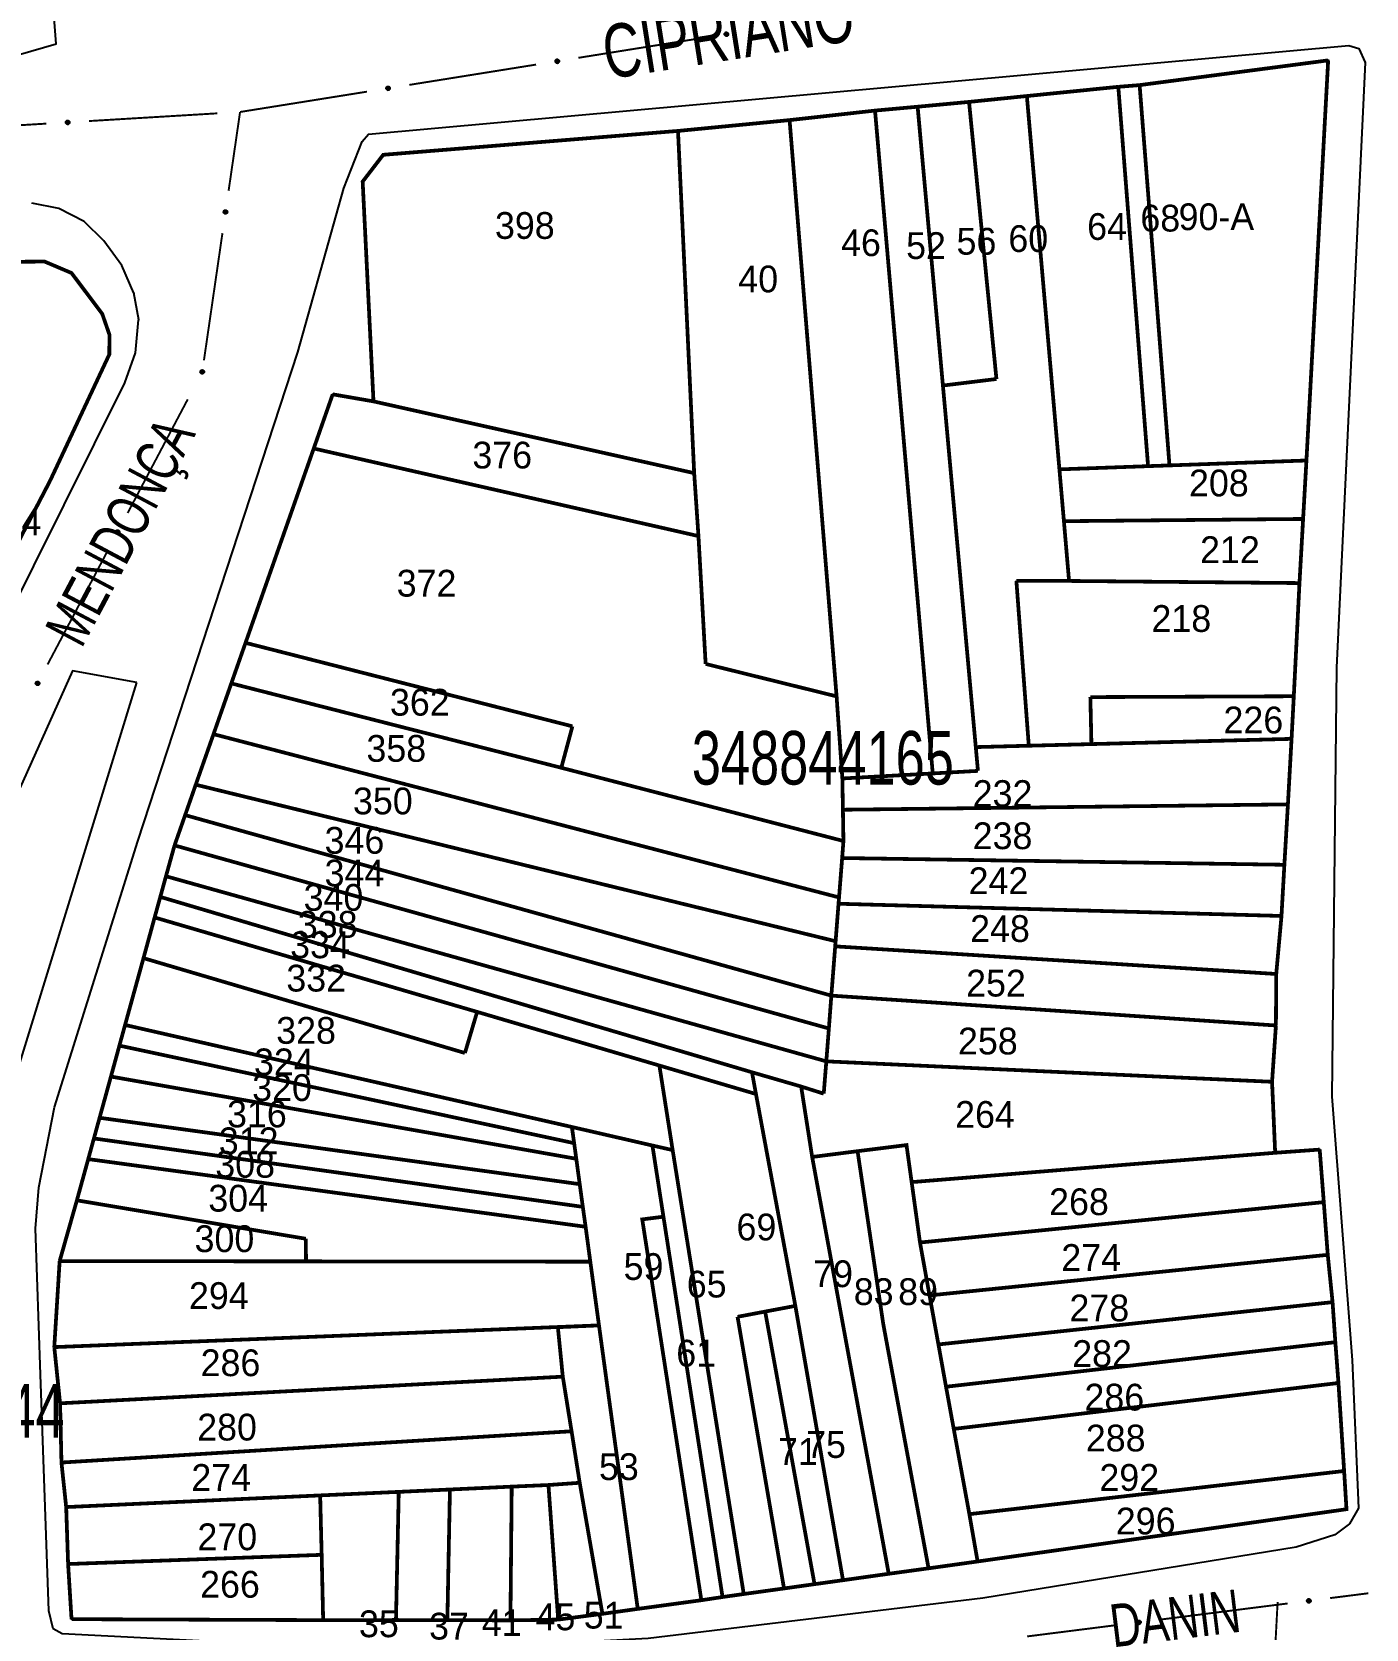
# Model space of a CAD drawing. Extents: x 202481 to 204056, y 4838981 to 4840330.
# Drawn here: x 203778.3 to 203902.9, y 4839586.7 to 4839735.8 of the extents above; entities that cross this region are included whole.
import ezdxf
from ezdxf.enums import TextEntityAlignment as Align

# ---------------------------------------------------------------- set-up
doc = ezdxf.new("R2010")
doc.units = 0
doc.header["$LTSCALE"] = 1.5
doc.header["$MEASUREMENT"] = 0
for name, color, linetype in [('CD_MALHA_LOTES', 7, 'CONTINUOUS'), ('CD_TXT_QUADRA', 7, 'CONTINUOUS'), ('RU-QUADRA', 210, 'CONTINUOUS'), ('SV-EIXO-RUA-N-PAV', 6, 'CONTINUOUS'), ('SV-EIXO-RUA-PAV', 20, 'CONTINUOUS'), ('SV-RUA-PAVIM', 7, 'CONTINUOUS'), ('SV-TXT-RUA-N-PAV', 7, 'CONTINUOUS'), ('SV-TXT-RUA-PAV', 7, 'CONTINUOUS'), ('Th_NmrPort', 1, 'CONTINUOUS')]:
    doc.layers.add(name, color=color, linetype=linetype)
doc.styles.add('ARIAL', font='ARIAL.SHX')

msp = doc.modelspace()

# ---------------------------------------------------------------- linework, layer by layer
at = {"layer": 'CD_MALHA_LOTES', "linetype": 'Continuous', "const_width": 0.35, "flags": 128}
for points in [[(203881.73, 4839730.86), (203899.34, 4839733.17)], [(203899.34, 4839733.17), (203897.31, 4839695.8)], [(203871.2, 4839729.84), (203879.74, 4839730.7)], [(203879.74, 4839730.7), (203881.73, 4839730.86)], [(203882.52, 4839695.27), (203879.74, 4839730.7)], [(203884.52, 4839695.34), (203881.73, 4839730.86)], [(203861, 4839728.84), (203865.8, 4839729.29)], [(203865.8, 4839729.29), (203871.2, 4839729.84)], [(203868.36, 4839703.41), (203865.8, 4839729.29)], [(203874.24, 4839694.97), (203871.2, 4839729.84)], [(203838.62, 4839726.58), (203849.04, 4839727.59)], [(203849.04, 4839727.59), (203857.02, 4839728.48)], [(203853.43, 4839673.77), (203849.04, 4839727.59)], [(203857.02, 4839728.48), (203861, 4839728.84)], [(203862.41, 4839666.57), (203857.02, 4839728.48)], [(203863.36, 4839702.8), (203861, 4839728.84)], [(203810.18, 4839701.32), (203809.32, 4839718.8), (203809.17, 4839721.85), (203811.09, 4839724.35), (203838.62, 4839726.58)], [(203840.13, 4839694.62), (203838.62, 4839726.58)], [(203768.18, 4839714.29), (203779.46, 4839714.38), (203781.98, 4839713.31), (203784.85, 4839709.49), (203785.52, 4839707.55), (203785.51, 4839705.71), (203779.97, 4839693.89)], [(203863.36, 4839702.8), (203868.36, 4839703.41)], [(203866.43, 4839669.03), (203863.36, 4839702.8)], [(203804.6, 4839696.92), (203806.37, 4839701.98)], [(203806.37, 4839701.98), (203810.18, 4839701.32)], [(203840.13, 4839694.62), (203810.18, 4839701.32)], [(203798.23, 4839678.77), (203804.6, 4839696.92)], [(203840.53, 4839688.74), (203804.6, 4839696.92)], [(203840.53, 4839688.74), (203840.13, 4839694.62)], [(203874.24, 4839694.97), (203882.52, 4839695.27)], [(203874.66, 4839690.13), (203874.24, 4839694.97)], [(203884.52, 4839695.34), (203882.52, 4839695.27)], [(203897.31, 4839695.8), (203884.52, 4839695.34)], [(203897.31, 4839695.8), (203897, 4839690.34)], [(203779.97, 4839693.89), (203770.04, 4839674.78)], [(203874.66, 4839690.13), (203897, 4839690.34)], [(203875.14, 4839684.55), (203874.66, 4839690.13)], [(203897, 4839690.34), (203896.66, 4839684.35)], [(203841.2, 4839676.8), (203840.53, 4839688.74)], [(203871.38, 4839669.16), (203870.22, 4839684.57)], [(203870.22, 4839684.57), (203875.14, 4839684.55)], [(203896.66, 4839684.35), (203875.14, 4839684.55)], [(203896.66, 4839684.35), (203896.13, 4839673.78)], [(203796.9, 4839674.98), (203798.23, 4839678.77)], [(203828.76, 4839670.97), (203798.23, 4839678.77)], [(203853.43, 4839673.77), (203841.2, 4839676.8)], [(203795.24, 4839670.24), (203796.9, 4839674.98)], [(203827.72, 4839667.1), (203796.9, 4839674.98)], [(203853.97, 4839666.1), (203853.43, 4839673.77)], [(203877.13, 4839673.7), (203896.13, 4839673.78)], [(203896.13, 4839673.78), (203895.92, 4839669.8)], [(203877.23, 4839669.31), (203877.13, 4839673.7)], [(203827.72, 4839667.1), (203828.76, 4839670.97)], [(203793.58, 4839665.52), (203795.24, 4839670.24)], [(203853.66, 4839654.99), (203795.24, 4839670.24)], [(203877.23, 4839669.31), (203871.38, 4839669.16)], [(203895.92, 4839669.8), (203877.23, 4839669.31)], [(203895.92, 4839669.8), (203895.58, 4839663.68)], [(203871.38, 4839669.16), (203866.43, 4839669.03)], [(203866.43, 4839669.03), (203866.63, 4839666.81)], [(203854.07, 4839660.26), (203827.72, 4839667.1)], [(203853.97, 4839666.1), (203862.41, 4839666.57)], [(203866.63, 4839666.81), (203862.41, 4839666.57)], [(203792.59, 4839662.68), (203793.58, 4839665.52)], [(203853.34, 4839650.9), (203793.58, 4839665.52)], [(203854.02, 4839663.18), (203853.97, 4839666.1)], [(203895.58, 4839663.68), (203854.02, 4839663.18)], [(203895.58, 4839663.68), (203895.25, 4839658.04)], [(203791.6, 4839659.85), (203792.59, 4839662.68)], [(203852.94, 4839645.82), (203792.59, 4839662.68)], [(203854.07, 4839660.26), (203854.02, 4839663.18)], [(203790.8, 4839656.97), (203791.6, 4839659.85)], [(203852.71, 4839642.75), (203791.6, 4839659.85)], [(203853.95, 4839658.67), (203854.07, 4839660.26)], [(203853.66, 4839654.99), (203853.95, 4839658.67)], [(203895.25, 4839658.04), (203853.95, 4839658.67)], [(203895.25, 4839658.04), (203894.98, 4839653.26)], [(203790.27, 4839655.04), (203790.8, 4839656.97)], [(203852.47, 4839639.68), (203790.8, 4839656.97)], [(203789.74, 4839653.12), (203790.27, 4839655.04)], [(203845.53, 4839638.66), (203790.27, 4839655.04)], [(203853.34, 4839650.9), (203853.61, 4839654.4)], [(203853.61, 4839654.4), (203853.66, 4839654.99)], [(203894.98, 4839653.26), (203853.61, 4839654.4)], [(203788.7, 4839649.32), (203789.74, 4839653.12)], [(203819.86, 4839644.3), (203789.74, 4839653.12)], [(203894.98, 4839653.26), (203894.49, 4839647.84)], [(203852.94, 4839645.82), (203853.3, 4839650.42)], [(203853.3, 4839650.42), (203853.34, 4839650.9)], [(203894.49, 4839647.84), (203853.3, 4839650.42)], [(203786.98, 4839643.08), (203788.7, 4839649.32)], [(203818.72, 4839640.46), (203788.7, 4839649.32)], [(203894.49, 4839647.84), (203894.46, 4839643.03)], [(203852.71, 4839642.75), (203852.94, 4839645.82)], [(203894.46, 4839643.03), (203852.94, 4839645.82)], [(203819.86, 4839644.3), (203818.72, 4839640.46)], [(203836.88, 4839639.29), (203819.86, 4839644.3)], [(203786.45, 4839641.15), (203786.98, 4839643.08)], [(203828.71, 4839633.55), (203786.98, 4839643.08)], [(203852.47, 4839639.68), (203852.71, 4839642.75)], [(203894.46, 4839643.03), (203894.1, 4839637.77)], [(203785.66, 4839638.26), (203786.45, 4839641.15)], [(203828.92, 4839632.04), (203786.45, 4839641.15)], [(203852.23, 4839636.66), (203852.47, 4839639.68)], [(203894.1, 4839637.77), (203852.47, 4839639.68)], [(203784.6, 4839634.41), (203785.66, 4839638.26)], [(203829.12, 4839630.58), (203785.66, 4839638.26)], [(203836.88, 4839639.29), (203845.9, 4839636.63)], [(203838.12, 4839631.39), (203836.88, 4839639.29)], [(203845.9, 4839636.63), (203845.53, 4839638.66)], [(203845.53, 4839638.66), (203850.12, 4839637.33)], [(203849.58, 4839616.84), (203845.9, 4839636.63)], [(203850.12, 4839637.33), (203852.23, 4839636.66)], [(203851.15, 4839630.75), (203850.12, 4839637.33)], [(203894.1, 4839637.77), (203894.39, 4839631.14)], [(203784.07, 4839632.48), (203784.6, 4839634.41)], [(203829.44, 4839628.21), (203784.6, 4839634.41)], [(203828.71, 4839633.55), (203836.23, 4839631.82)], [(203828.92, 4839632.04), (203828.71, 4839633.55)], [(203783.54, 4839630.55), (203784.07, 4839632.48)], [(203829.73, 4839626.09), (203784.07, 4839632.48)], [(203829.12, 4839630.58), (203828.92, 4839632.04)], [(203782.48, 4839626.7), (203783.54, 4839630.55)], [(203829.99, 4839624.23), (203783.54, 4839630.55)], [(203829.44, 4839628.21), (203829.12, 4839630.58)], [(203836.23, 4839631.82), (203838.12, 4839631.39)], [(203837.26, 4839625.17), (203836.23, 4839631.82)], [(203844.76, 4839589.93), (203838.12, 4839631.39)], [(203851.15, 4839630.75), (203855.39, 4839631.29)], [(203858.3, 4839591.82), (203851.15, 4839630.75)], [(203855.39, 4839631.29), (203859.96, 4839631.86), (203860.44, 4839628.4)], [(203862.02, 4839592.33), (203857.79, 4839615.14), (203855.39, 4839631.29)], [(203880.2, 4839630.01), (203894.39, 4839631.14)], [(203894.39, 4839631.14), (203898.55, 4839631.44)], [(203898.55, 4839631.44), (203898.93, 4839626.53)], [(203860.44, 4839628.4), (203880.2, 4839630.01)], [(203829.73, 4839626.09), (203829.44, 4839628.21)], [(203861.22, 4839622.76), (203860.44, 4839628.4)], [(203780.87, 4839621.02), (203782.48, 4839626.7)], [(203803.86, 4839623.11), (203782.48, 4839626.7)], [(203829.99, 4839624.23), (203829.73, 4839626.09)], [(203861.22, 4839622.76), (203898.93, 4839626.53)], [(203898.93, 4839626.53), (203899.3, 4839621.61)], [(203840.8, 4839589.35), (203835.28, 4839624.92), (203837.26, 4839625.17)], [(203837.26, 4839625.17), (203842.78, 4839589.65)], [(203803.88, 4839621), (203803.86, 4839623.11)], [(203830.43, 4839620.97), (203829.99, 4839624.23)], [(203862.11, 4839617.82), (203861.22, 4839622.76)], [(203862.11, 4839617.82), (203899.3, 4839621.61)], [(203899.3, 4839621.61), (203899.75, 4839617.19)], [(203780.37, 4839612.99), (203780.87, 4839621.02)], [(203803.88, 4839621), (203780.87, 4839621.02)], [(203830.43, 4839620.97), (203803.88, 4839621)], [(203831.24, 4839615.02), (203830.43, 4839620.97)], [(203862.94, 4839613.24), (203862.11, 4839617.82)], [(203862.94, 4839613.24), (203899.75, 4839617.19)], [(203899.75, 4839617.19), (203900.01, 4839613.45)], [(203844.18, 4839615.82), (203846.76, 4839616.31)], [(203848.52, 4839590.45), (203844.18, 4839615.82)], [(203846.76, 4839616.31), (203849.58, 4839616.84)], [(203851.37, 4839590.85), (203846.76, 4839616.31)], [(203849.58, 4839616.84), (203854.03, 4839591.22)], [(203780.37, 4839612.99), (203831.24, 4839615.02)], [(203827.4, 4839614.85), (203831.24, 4839615.02)], [(203827.86, 4839610.23), (203827.4, 4839614.85)], [(203834.86, 4839588.54), (203831.24, 4839615.02)], [(203780.91, 4839607.74), (203780.37, 4839612.99)], [(203863.65, 4839609.29), (203862.94, 4839613.24)], [(203863.65, 4839609.29), (203900.01, 4839613.45)], [(203900.01, 4839613.45), (203900.3, 4839609.64)], [(203780.91, 4839607.74), (203827.86, 4839610.23)], [(203828.68, 4839605.13), (203827.86, 4839610.23)], [(203864.37, 4839605.35), (203900.3, 4839609.64)], [(203900.3, 4839609.64), (203900.83, 4839601.42)], [(203864.37, 4839605.35), (203863.65, 4839609.29)], [(203781.04, 4839602.21), (203780.91, 4839607.74)], [(203781.04, 4839602.21), (203828.68, 4839605.13)], [(203829.44, 4839600.32), (203828.68, 4839605.13)], [(203865.83, 4839597.39), (203864.37, 4839605.35)], [(203781.48, 4839598.05), (203781.04, 4839602.21)], [(203865.83, 4839597.39), (203900.83, 4839601.42)], [(203900.83, 4839601.42), (203901.05, 4839597.85), (203866.6, 4839592.97)], [(203781.48, 4839598.05), (203805.2, 4839599.14)], [(203805.2, 4839599.14), (203812.54, 4839599.47)], [(203805.34, 4839593.59), (203805.2, 4839599.14)], [(203812.28, 4839587.5), (203812.54, 4839599.47)], [(203812.54, 4839599.47), (203817.32, 4839599.69)], [(203817.08, 4839587.49), (203817.32, 4839599.69)], [(203817.32, 4839599.69), (203823.09, 4839599.96)], [(203822.97, 4839587.47), (203823.09, 4839599.96)], [(203823.09, 4839599.96), (203826.52, 4839600.11)], [(203826.52, 4839600.11), (203829.44, 4839600.32)], [(203827.43, 4839587.54), (203826.52, 4839600.11)], [(203831.56, 4839588.08), (203829.44, 4839600.32)], [(203781.66, 4839592.73), (203781.48, 4839598.05)], [(203866.6, 4839592.97), (203865.83, 4839597.39)], [(203781.66, 4839592.73), (203805.34, 4839593.59)], [(203805.48, 4839587.49), (203805.34, 4839593.59)], [(203781.98, 4839587.58), (203781.66, 4839592.73)], [(203858.3, 4839591.82), (203854.03, 4839591.22)], [(203862.02, 4839592.33), (203858.3, 4839591.82)], [(203866.6, 4839592.97), (203862.02, 4839592.33)], [(203848.52, 4839590.45), (203844.76, 4839589.93)], [(203851.37, 4839590.85), (203848.52, 4839590.45)], [(203854.03, 4839591.22), (203851.37, 4839590.85)], [(203840.8, 4839589.35), (203834.86, 4839588.54)], [(203842.78, 4839589.65), (203840.8, 4839589.35)], [(203844.76, 4839589.93), (203842.78, 4839589.65)], [(203805.48, 4839587.49), (203781.98, 4839587.58)], [(203812.28, 4839587.5), (203805.48, 4839587.49)], [(203817.08, 4839587.49), (203812.28, 4839587.5)], [(203822.97, 4839587.47), (203817.08, 4839587.49)], [(203827.43, 4839587.54), (203822.97, 4839587.47)], [(203831.56, 4839588.08), (203827.43, 4839587.54)], [(203834.86, 4839588.54), (203831.56, 4839588.08)]]:
    msp.add_lwpolyline(points, dxfattribs=at)
at = {"layer": 'RU-QUADRA', "linetype": 'Continuous', "const_width": 0.18, "flags": 128}
msp.add_lwpolyline([(203901.05, 4839597.85), (203866.6, 4839592.97), (203862.02, 4839592.33), (203858.3, 4839591.82), (203854.03, 4839591.22), (203851.37, 4839590.85), (203848.52, 4839590.45), (203844.76, 4839589.93), (203842.78, 4839589.65), (203840.8, 4839589.35), (203834.86, 4839588.54), (203831.56, 4839588.08), (203827.43, 4839587.54), (203822.97, 4839587.47), (203817.08, 4839587.49), (203812.28, 4839587.5), (203805.48, 4839587.49), (203781.98, 4839587.58), (203781.66, 4839592.73), (203781.48, 4839598.05), (203781.04, 4839602.21), (203780.91, 4839607.74), (203780.37, 4839612.99), (203780.87, 4839621.02), (203782.48, 4839626.7), (203783.54, 4839630.55), (203784.6, 4839634.41), (203785.66, 4839638.26), (203786.45, 4839641.15), (203786.98, 4839643.08), (203788.7, 4839649.32), (203789.74, 4839653.12), (203790.8, 4839656.97), (203791.6, 4839659.85), (203792.59, 4839662.68), (203793.58, 4839665.52), (203795.24, 4839670.24), (203796.9, 4839674.98), (203798.23, 4839678.77), (203804.6, 4839696.92), (203806.37, 4839701.98), (203810.18, 4839701.32), (203809.32, 4839718.8), (203809.17, 4839721.85), (203811.09, 4839724.35), (203838.62, 4839726.58), (203849.04, 4839727.59), (203857.02, 4839728.48), (203861, 4839728.84), (203865.8, 4839729.29), (203871.2, 4839729.84), (203879.74, 4839730.7), (203881.73, 4839730.86), (203899.34, 4839733.17), (203897.31, 4839695.8), (203897, 4839690.34), (203896.66, 4839684.35), (203896.13, 4839673.78), (203895.92, 4839669.8), (203895.58, 4839663.68), (203895.25, 4839658.04), (203894.98, 4839653.26), (203894.49, 4839647.84), (203894.46, 4839643.03), (203894.1, 4839637.77), (203894.39, 4839631.14), (203898.55, 4839631.44), (203898.93, 4839626.53), (203899.3, 4839621.61), (203899.75, 4839617.19), (203900.01, 4839613.45), (203900.3, 4839609.64), (203900.83, 4839601.42)], close=True, dxfattribs=at)
msp.add_lwpolyline([(203610.12, 4839585.96), (203610.58, 4839609.24), (203612.27, 4839618.77), (203615.46, 4839617.71), (203623.06, 4839629.02), (203679.03, 4839712.6), (203768.18, 4839714.29), (203779.46, 4839714.38), (203781.98, 4839713.31), (203784.85, 4839709.49), (203785.52, 4839707.55), (203785.51, 4839705.71), (203779.97, 4839693.89), (203770.04, 4839674.78), (203758.58, 4839652.65), (203751.71, 4839639.37), (203748.93, 4839634.01), (203742.54, 4839622.33), (203737.15, 4839612.47), (203731.71, 4839602.51), (203718.04, 4839577.52)], dxfattribs=at)
at = {"layer": 'SV-EIXO-RUA-N-PAV', "const_width": 0.18}
msp.add_lwpolyline([(203894.62, 4839589.19), (203893.98642, 4839577.206738)], dxfattribs=at)
at = {"layer": 'SV-EIXO-RUA-PAV', "const_width": 0.18}
for points in [[(203829.317598, 4839733.408832), (203841.166698, 4839735.305894)], [(203813.518799, 4839730.879416), (203825.367899, 4839732.776478)], [(203797.72, 4839728.35), (203809.569099, 4839730.247062)], [(203796.649541, 4839720.990218), (203797.65707, 4839727.917331)], [(203797.65707, 4839727.917331), (203797.72, 4839728.35)], [(203794.34662, 4839705.156819), (203796.073811, 4839717.031868)], [(203787.221759, 4839690.896415), (203792.829305, 4839701.505629)], [(203779.745031, 4839676.750796), (203785.352577, 4839687.36001)], [(203883.649126, 4839587.540907), (203895.554263, 4839589.046798)], [(203899.522642, 4839589.548762), (203902.498926, 4839589.925235)], [(203902.498926, 4839589.925235), (203903.09, 4839590)], [(203871.23, 4839585.97), (203879.680747, 4839587.038943)]]:
    msp.add_lwpolyline(points, dxfattribs=at)
at = {"layer": 'SV-EIXO-RUA-PAV'}
for points in [[(203842.982271, 4839735.708053), (203843.010389, 4839735.748071), (203843.042737, 4839735.776715), (203843.076594, 4839735.79284), (203843.110227, 4839735.799288), (203843.145379, 4839735.802009), (203843.181425, 4839735.796934), (203843.220184, 4839735.782439), (203843.260525, 4839735.754516), (203843.28769, 4839735.719449), (203843.305275, 4839735.687102), (203843.314018, 4839735.652418), (203843.31609, 4839735.618226), (203843.30958, 4839735.580958), (203843.294507, 4839735.541823), (203843.265447, 4839735.501937), (203843.233541, 4839735.474073), (203843.200383, 4839735.459336), (203843.165459, 4839735.450767), (203843.129538, 4839735.448419), (203843.094184, 4839735.453605), (203843.054808, 4839735.468852), (203843.015821, 4839735.498056), (203842.987667, 4839735.529561), (203842.972468, 4839735.562502), (203842.964806, 4839735.597076), (203842.961648, 4839735.6323), (203842.965241, 4839735.668746), (203842.982271, 4839735.708053)], [(203827.183472, 4839733.178637), (203827.211589, 4839733.218655), (203827.243938, 4839733.247299), (203827.277794, 4839733.263424), (203827.311428, 4839733.269872), (203827.34658, 4839733.272594), (203827.382625, 4839733.267518), (203827.421384, 4839733.253023), (203827.461726, 4839733.2251), (203827.488891, 4839733.190033), (203827.506476, 4839733.157686), (203827.515219, 4839733.123002), (203827.517291, 4839733.08881), (203827.51078, 4839733.051542), (203827.495708, 4839733.012407), (203827.466648, 4839732.972522), (203827.434741, 4839732.944657), (203827.401584, 4839732.92992), (203827.36666, 4839732.921351), (203827.330739, 4839732.919003), (203827.295385, 4839732.924189), (203827.256009, 4839732.939436), (203827.217022, 4839732.96864), (203827.188868, 4839733.000145), (203827.173669, 4839733.033087), (203827.166007, 4839733.06766), (203827.162849, 4839733.102884), (203827.166442, 4839733.13933), (203827.183472, 4839733.178637)], [(203811.384673, 4839730.649221), (203811.41279, 4839730.689239), (203811.445139, 4839730.717883), (203811.478995, 4839730.734008), (203811.512629, 4839730.740456), (203811.547781, 4839730.743178), (203811.583826, 4839730.738102), (203811.622585, 4839730.723607), (203811.662927, 4839730.695684), (203811.690092, 4839730.660617), (203811.707677, 4839730.628271), (203811.71642, 4839730.593587), (203811.718491, 4839730.559394), (203811.711981, 4839730.522126), (203811.696908, 4839730.482991), (203811.667848, 4839730.443106), (203811.635942, 4839730.415241), (203811.602785, 4839730.400504), (203811.567861, 4839730.391935), (203811.53194, 4839730.389587), (203811.496586, 4839730.394773), (203811.45721, 4839730.41002), (203811.418223, 4839730.439224), (203811.390068, 4839730.470729), (203811.37487, 4839730.503671), (203811.367208, 4839730.538244), (203811.364049, 4839730.573468), (203811.367643, 4839730.609914), (203811.384673, 4839730.649221)], [(203796.232062, 4839718.884703), (203796.202263, 4839718.923486), (203796.184584, 4839718.962911), (203796.179303, 4839719.000038), (203796.18319, 4839719.034063), (203796.191088, 4839719.068424), (203796.206694, 4839719.10131), (203796.2321, 4839719.133973), (203796.270795, 4839719.164138), (203796.312372, 4839719.179594), (203796.348494, 4839719.186719), (203796.384206, 4839719.184708), (203796.417458, 4839719.176477), (203796.451082, 4839719.159137), (203796.483932, 4839719.133067), (203796.513322, 4839719.093424), (203796.530389, 4839719.054654), (203796.534555, 4839719.018609), (203796.532306, 4839718.982719), (203796.523822, 4839718.947736), (203796.508317, 4839718.915542), (203796.482009, 4839718.882515), (203796.442497, 4839718.854025), (203796.404023, 4839718.836561), (203796.368046, 4839718.831891), (203796.332762, 4839718.834901), (203796.298202, 4839718.842403), (203796.264491, 4839718.856714), (203796.232062, 4839718.884703)], [(203794.060385, 4839703.95366), (203794.030587, 4839703.992442), (203794.012908, 4839704.031868), (203794.007626, 4839704.068994), (203794.011514, 4839704.103019), (203794.019412, 4839704.13738), (203794.035018, 4839704.170266), (203794.060424, 4839704.20293), (203794.099118, 4839704.233094), (203794.140696, 4839704.248551), (203794.176818, 4839704.255676), (203794.21253, 4839704.253665), (203794.245782, 4839704.245433), (203794.279406, 4839704.228093), (203794.312256, 4839704.202023), (203794.341646, 4839704.16238), (203794.358713, 4839704.12361), (203794.362878, 4839704.087565), (203794.360629, 4839704.051675), (203794.352146, 4839704.016692), (203794.336641, 4839703.984499), (203794.310333, 4839703.951471), (203794.270821, 4839703.922982), (203794.232347, 4839703.905518), (203794.19637, 4839703.900847), (203794.161086, 4839703.903857), (203794.126526, 4839703.91136), (203794.092815, 4839703.925671), (203794.060385, 4839703.95366)], [(203786.122704, 4839689.052624), (203786.107629, 4839689.099151), (203786.104187, 4839689.142222), (203786.111655, 4839689.178971), (203786.126722, 4839689.209724), (203786.14568, 4839689.239451), (203786.171406, 4839689.265204), (203786.206291, 4839689.287462), (203786.252858, 4839689.302912), (203786.297211, 4839689.303539), (203786.333631, 4839689.298145), (203786.366604, 4839689.28428), (203786.395173, 4839689.265379), (203786.42104, 4839689.237772), (203786.443251, 4839689.2022), (203786.457654, 4839689.154999), (203786.460739, 4839689.112751), (203786.452582, 4839689.077395), (203786.438433, 4839689.044335), (203786.418715, 4839689.014219), (203786.393316, 4839688.989084), (203786.35746, 4839688.966785), (203786.310685, 4839688.953187), (203786.268582, 4839688.949629), (203786.233121, 4839688.957288), (203786.200887, 4839688.97195), (203786.170841, 4839688.990602), (203786.143876, 4839689.015385), (203786.122704, 4839689.052624)], [(203778.645977, 4839674.907005), (203778.630901, 4839674.953532), (203778.627459, 4839674.996603), (203778.634927, 4839675.033352), (203778.649994, 4839675.064105), (203778.668953, 4839675.093832), (203778.694678, 4839675.119585), (203778.729563, 4839675.141843), (203778.77613, 4839675.157293), (203778.820483, 4839675.15792), (203778.856903, 4839675.152526), (203778.889876, 4839675.138661), (203778.918445, 4839675.11976), (203778.944312, 4839675.092153), (203778.966523, 4839675.056581), (203778.980926, 4839675.00938), (203778.984011, 4839674.967132), (203778.975854, 4839674.931776), (203778.961705, 4839674.898716), (203778.941987, 4839674.8686), (203778.916588, 4839674.843465), (203778.880732, 4839674.821166), (203778.833957, 4839674.807568), (203778.791854, 4839674.80401), (203778.756393, 4839674.811669), (203778.724159, 4839674.826331), (203778.694113, 4839674.844983), (203778.667148, 4839674.869766), (203778.645977, 4839674.907005)], [(203897.382093, 4839589.38896), (203897.411513, 4839589.428031), (203897.444787, 4839589.455594), (203897.479156, 4839589.470596), (203897.512984, 4839589.475933), (203897.548206, 4839589.477496), (203897.584065, 4839589.471236), (203897.622326, 4839589.455473), (203897.661726, 4839589.426236), (203897.687722, 4839589.390294), (203897.704232, 4839589.357386), (203897.711829, 4839589.322433), (203897.712773, 4839589.288191), (203897.705039, 4839589.251158), (203897.688686, 4839589.21254), (203897.658329, 4839589.173633), (203897.625522, 4839589.146834), (203897.591898, 4839589.133197), (203897.55671, 4839589.125782), (203897.520732, 4839589.124618), (203897.485567, 4839589.130966), (203897.446715, 4839589.147501), (203897.408711, 4839589.177972), (203897.381609, 4839589.210388), (203897.367503, 4839589.243812), (203897.360983, 4839589.278619), (203897.358987, 4839589.313927), (203897.363778, 4839589.350236), (203897.382093, 4839589.38896)], [(203881.508577, 4839587.381104), (203881.537997, 4839587.420175), (203881.571271, 4839587.447739), (203881.60564, 4839587.46274), (203881.639468, 4839587.468078), (203881.67469, 4839587.46964), (203881.710549, 4839587.46338), (203881.74881, 4839587.447617), (203881.78821, 4839587.41838), (203881.814206, 4839587.382439), (203881.830716, 4839587.34953), (203881.838312, 4839587.314577), (203881.839257, 4839587.280335), (203881.831523, 4839587.243302), (203881.81517, 4839587.204684), (203881.784813, 4839587.165777), (203881.752006, 4839587.138978), (203881.718382, 4839587.125341), (203881.683194, 4839587.117927), (203881.647216, 4839587.116763), (203881.612051, 4839587.12311), (203881.573199, 4839587.139645), (203881.535195, 4839587.170117), (203881.508093, 4839587.202532), (203881.493987, 4839587.235956), (203881.487467, 4839587.270763), (203881.485471, 4839587.306072), (203881.490262, 4839587.34238), (203881.508577, 4839587.381104)]]:
    msp.add_lwpolyline(points, close=True, dxfattribs=at)
for points in [[(203842.961648, 4839735.6323), (203843.28769, 4839735.719449)], [(203842.964806, 4839735.597076), (203843.305275, 4839735.687102)], [(203842.965241, 4839735.668746), (203843.260525, 4839735.754516)], [(203842.966793, 4839735.616368), (203843.291289, 4839735.70425)], [(203842.968137, 4839735.651131), (203843.269512, 4839735.736693)], [(203842.97127, 4839735.579774), (203843.308324, 4839735.666902)], [(203842.972468, 4839735.562502), (203843.314018, 4839735.652418)], [(203842.974871, 4839735.686756), (203843.237172, 4839735.766063)], [(203842.982271, 4839735.708053), (203843.220184, 4839735.782439)], [(203842.983616, 4839735.545821), (203843.312153, 4839735.63435)], [(203842.987667, 4839735.529561), (203843.31609, 4839735.618226)], [(203842.998473, 4839735.729228), (203843.193568, 4839735.788102)], [(203843.004045, 4839735.513162), (203843.30833, 4839735.597808)], [(203843.010389, 4839735.748071), (203843.181425, 4839735.796934)], [(203843.015821, 4839735.498056), (203843.30958, 4839735.580958)], [(203843.028758, 4839735.764479), (203843.154817, 4839735.797098)], [(203843.038865, 4839735.485571), (203843.299118, 4839735.560404)], [(203843.042737, 4839735.776715), (203843.145379, 4839735.802009)], [(203843.054808, 4839735.468852), (203843.294507, 4839735.541823)], [(203843.079558, 4839735.464448), (203843.27239, 4839735.520195)], [(203843.094184, 4839735.453605), (203843.265447, 4839735.501937)], [(203843.116046, 4839735.452326), (203843.243236, 4839735.486508)], [(203843.129538, 4839735.448419), (203843.233541, 4839735.474073)], [(203827.162849, 4839733.102884), (203827.488891, 4839733.190033)], [(203827.166007, 4839733.06766), (203827.506476, 4839733.157686)], [(203827.166442, 4839733.13933), (203827.461726, 4839733.2251)], [(203827.167994, 4839733.086952), (203827.49249, 4839733.174834)], [(203827.169338, 4839733.121715), (203827.470713, 4839733.207277)], [(203827.172471, 4839733.050358), (203827.509524, 4839733.137486)], [(203827.173669, 4839733.033087), (203827.515219, 4839733.123002)], [(203827.176072, 4839733.157341), (203827.438373, 4839733.236647)], [(203827.183472, 4839733.178637), (203827.421384, 4839733.253023)], [(203827.184817, 4839733.016405), (203827.513354, 4839733.104934)], [(203827.188868, 4839733.000145), (203827.517291, 4839733.08881)], [(203827.199674, 4839733.199813), (203827.394769, 4839733.258686)], [(203827.205246, 4839732.983746), (203827.509531, 4839733.068392)], [(203827.211589, 4839733.218655), (203827.382625, 4839733.267518)], [(203827.217022, 4839732.96864), (203827.51078, 4839733.051542)], [(203827.229959, 4839733.235063), (203827.356017, 4839733.267682)], [(203827.240065, 4839732.956155), (203827.500319, 4839733.030988)], [(203827.243938, 4839733.247299), (203827.34658, 4839733.272594)], [(203827.256009, 4839732.939436), (203827.495708, 4839733.012407)], [(203827.280759, 4839732.935033), (203827.473591, 4839732.99078)], [(203827.295385, 4839732.924189), (203827.466648, 4839732.972522)], [(203827.317247, 4839732.92291), (203827.444437, 4839732.957092)], [(203827.330739, 4839732.919003), (203827.434741, 4839732.944657)], [(203811.364049, 4839730.573468), (203811.690092, 4839730.660617)], [(203811.367208, 4839730.538244), (203811.707677, 4839730.628271)], [(203811.367643, 4839730.609914), (203811.662927, 4839730.695684)], [(203811.369195, 4839730.557537), (203811.693691, 4839730.645418)], [(203811.370539, 4839730.592299), (203811.671914, 4839730.677861)], [(203811.373672, 4839730.520942), (203811.710725, 4839730.608071)], [(203811.37487, 4839730.503671), (203811.71642, 4839730.593587)], [(203811.377272, 4839730.627925), (203811.639573, 4839730.707231)], [(203811.384673, 4839730.649221), (203811.622585, 4839730.723607)], [(203811.386017, 4839730.486989), (203811.714555, 4839730.575518)], [(203811.400874, 4839730.670397), (203811.59597, 4839730.72927)], [(203811.41279, 4839730.689239), (203811.583826, 4839730.738102)], [(203811.43116, 4839730.705647), (203811.557218, 4839730.738267)], [(203811.445139, 4839730.717883), (203811.547781, 4839730.743178)], [(203811.390068, 4839730.470729), (203811.718491, 4839730.559394)], [(203811.406447, 4839730.454331), (203811.710732, 4839730.538977)], [(203811.418223, 4839730.439224), (203811.711981, 4839730.522126)], [(203811.441266, 4839730.42674), (203811.70152, 4839730.501572)], [(203811.45721, 4839730.41002), (203811.696908, 4839730.482991)], [(203811.481959, 4839730.405617), (203811.674792, 4839730.461364)], [(203811.496586, 4839730.394773), (203811.667848, 4839730.443106)], [(203811.518448, 4839730.393494), (203811.645637, 4839730.427676)], [(203811.53194, 4839730.389587), (203811.635942, 4839730.415241)], [(203796.184584, 4839718.962911), (203796.191088, 4839719.068424)], [(203796.192088, 4839718.945917), (203796.198593, 4839719.075964)], [(203796.202263, 4839718.923486), (203796.206694, 4839719.10131)], [(203796.216689, 4839718.906488), (203796.21875, 4839719.110262)], [(203796.232062, 4839718.884703), (203796.2321, 4839719.133973)], [(203796.250177, 4839718.871282), (203796.252802, 4839719.145297)], [(203796.264491, 4839718.856714), (203796.270795, 4839719.164138)], [(203796.282167, 4839718.854219), (203796.290488, 4839719.167393)], [(203796.298202, 4839718.842403), (203796.312372, 4839719.179594)], [(203796.314943, 4839718.842557), (203796.327953, 4839719.178491)], [(203796.332762, 4839718.834901), (203796.348494, 4839719.186719)], [(203796.351205, 4839718.835904), (203796.368683, 4839719.183598)], [(203796.368046, 4839718.831891), (203796.384206, 4839719.184708)], [(203796.387295, 4839718.83755), (203796.400894, 4839719.177534)], [(203796.404023, 4839718.836561), (203796.417458, 4839719.176477)], [(203796.424564, 4839718.847297), (203796.434627, 4839719.162975)], [(203796.442497, 4839718.854025), (203796.451082, 4839719.159137)], [(203796.461292, 4839718.87229), (203796.467575, 4839719.143015)], [(203796.482009, 4839718.882515), (203796.483932, 4839719.133067)], [(203796.493601, 4839718.90482), (203796.49797, 4839719.105502)], [(203796.508317, 4839718.915542), (203796.513322, 4839719.093424)], [(203796.516065, 4839718.936025), (203796.521416, 4839719.067619)], [(203796.523822, 4839718.947736), (203796.530389, 4839719.054654)], [(203794.012908, 4839704.031868), (203794.019412, 4839704.13738)], [(203794.020412, 4839704.014873), (203794.026917, 4839704.144921)], [(203794.030587, 4839703.992442), (203794.035018, 4839704.170266)], [(203794.045013, 4839703.975444), (203794.047073, 4839704.179219)], [(203794.060385, 4839703.95366), (203794.060424, 4839704.20293)], [(203794.078501, 4839703.940238), (203794.081125, 4839704.214254)], [(203794.092815, 4839703.925671), (203794.099118, 4839704.233094)], [(203794.110491, 4839703.923176), (203794.118811, 4839704.23635)], [(203794.126526, 4839703.91136), (203794.140696, 4839704.248551)], [(203794.143267, 4839703.911514), (203794.156276, 4839704.247447)], [(203794.161086, 4839703.903857), (203794.176818, 4839704.255676)], [(203794.179529, 4839703.904861), (203794.197007, 4839704.252554)], [(203794.19637, 4839703.900847), (203794.21253, 4839704.253665)], [(203794.215619, 4839703.906506), (203794.229218, 4839704.24649)], [(203794.232347, 4839703.905518), (203794.245782, 4839704.245433)], [(203794.252887, 4839703.916253), (203794.262951, 4839704.231932)], [(203794.270821, 4839703.922982), (203794.279406, 4839704.228093)], [(203794.289616, 4839703.941247), (203794.295899, 4839704.211972)], [(203794.310333, 4839703.951471), (203794.312256, 4839704.202023)], [(203794.321925, 4839703.973777), (203794.326294, 4839704.174458)], [(203794.336641, 4839703.984499), (203794.341646, 4839704.16238)], [(203794.344389, 4839704.004982), (203794.34974, 4839704.136576)], [(203794.352146, 4839704.016692), (203794.358713, 4839704.12361)], [(203786.104187, 4839689.142222), (203786.14568, 4839689.239451)], [(203786.105561, 4839689.123695), (203786.155279, 4839689.24404)], [(203786.107629, 4839689.099151), (203786.171406, 4839689.265204)], [(203786.115523, 4839689.078302), (203786.185765, 4839689.269598)], [(203786.122704, 4839689.052624), (203786.206291, 4839689.287462)], [(203786.135273, 4839689.033907), (203786.22959, 4839689.291192)], [(203786.143876, 4839689.015385), (203786.252858, 4839689.302912)], [(203786.159694, 4839689.007109), (203786.272503, 4839689.299379)], [(203786.170841, 4839688.990602), (203786.297211, 4839689.303539)], [(203786.186665, 4839688.985136), (203786.31152, 4839689.297277)], [(203786.200887, 4839688.97195), (203786.333631, 4839689.298145)], [(203786.2186, 4839688.966714), (203786.351606, 4839689.288437)], [(203786.233121, 4839688.957288), (203786.366604, 4839689.28428)], [(203786.253154, 4839688.956167), (203786.379921, 4839689.271927)], [(203786.268582, 4839688.949629), (203786.395173, 4839689.265379)], [(203786.291533, 4839688.952859), (203786.406824, 4839689.246904)], [(203786.310685, 4839688.953187), (203786.42104, 4839689.237772)], [(203786.334514, 4839688.964096), (203786.431175, 4839689.217055)], [(203786.35746, 4839688.966785), (203786.443251, 4839689.2022)], [(203786.375858, 4839688.983915), (203786.447238, 4839689.171524)], [(203786.393316, 4839688.989084), (203786.457654, 4839689.154999)], [(203786.407482, 4839689.005786), (203786.456631, 4839689.127974)], [(203786.418715, 4839689.014219), (203786.460739, 4839689.112751)], [(203778.627459, 4839674.996603), (203778.668953, 4839675.093832)], [(203778.628833, 4839674.978076), (203778.678551, 4839675.098421)], [(203778.630901, 4839674.953532), (203778.694678, 4839675.119585)], [(203778.638795, 4839674.932682), (203778.709037, 4839675.123979)], [(203778.645977, 4839674.907005), (203778.729563, 4839675.141843)], [(203778.658545, 4839674.888288), (203778.752862, 4839675.145573)], [(203778.667148, 4839674.869766), (203778.77613, 4839675.157293)], [(203778.682966, 4839674.86149), (203778.795775, 4839675.15376)], [(203778.694113, 4839674.844983), (203778.820483, 4839675.15792)], [(203778.709937, 4839674.839517), (203778.834792, 4839675.151658)], [(203778.724159, 4839674.826331), (203778.856903, 4839675.152526)], [(203778.741872, 4839674.821095), (203778.874878, 4839675.142818)], [(203778.756393, 4839674.811669), (203778.889876, 4839675.138661)], [(203778.776426, 4839674.810548), (203778.903193, 4839675.126308)], [(203778.791854, 4839674.80401), (203778.918445, 4839675.11976)], [(203778.814805, 4839674.80724), (203778.930096, 4839675.101285)], [(203778.833957, 4839674.807568), (203778.944312, 4839675.092153)], [(203778.857786, 4839674.818477), (203778.954447, 4839675.071436)], [(203778.880732, 4839674.821166), (203778.966523, 4839675.056581)], [(203778.89913, 4839674.838296), (203778.97051, 4839675.025905)], [(203778.916588, 4839674.843465), (203778.980926, 4839675.00938)], [(203778.930754, 4839674.860166), (203778.979903, 4839674.982355)], [(203778.941987, 4839674.8686), (203778.984011, 4839674.967132)], [(203897.358987, 4839589.313927), (203897.687722, 4839589.390294)], [(203897.360983, 4839589.278619), (203897.704232, 4839589.357386)], [(203897.363605, 4839589.297835), (203897.690818, 4839589.374985)], [(203897.363778, 4839589.350236), (203897.661726, 4839589.426236)], [(203897.366093, 4839589.332535), (203897.670121, 4839589.408127)], [(203897.366875, 4839589.261113), (203897.706614, 4839589.337097)], [(203897.367503, 4839589.243812), (203897.711829, 4839589.322433)], [(203897.373996, 4839589.367919), (203897.638766, 4839589.438546)], [(203897.378096, 4839589.226772), (203897.70937, 4839589.304436)], [(203897.381609, 4839589.210388), (203897.712773, 4839589.288191)], [(203897.382093, 4839589.38896), (203897.622326, 4839589.455473)], [(203897.397439, 4839589.193459), (203897.704346, 4839589.26804)], [(203897.398983, 4839589.409591), (203897.595911, 4839589.462009)], [(203897.408711, 4839589.177972), (203897.705039, 4839589.251158)], [(203897.411513, 4839589.428031), (203897.584065, 4839589.471236)], [(203897.430413, 4839589.443825), (203897.557477, 4839589.472276)], [(203897.431331, 4839589.164736), (203897.693907, 4839589.230959)], [(203897.444787, 4839589.455594), (203897.548206, 4839589.477496)], [(203897.446715, 4839589.147501), (203897.688686, 4839589.21254)], [(203897.471306, 4839589.142285), (203897.665869, 4839589.191652)], [(203897.485567, 4839589.130966), (203897.658329, 4839589.173633)], [(203897.507376, 4839589.128967), (203897.635622, 4839589.158943)], [(203897.520732, 4839589.124618), (203897.625522, 4839589.146834)], [(203881.485471, 4839587.306072), (203881.814206, 4839587.382439)], [(203881.490089, 4839587.289979), (203881.817302, 4839587.367129)], [(203881.490262, 4839587.34238), (203881.78821, 4839587.41838)], [(203881.492577, 4839587.324679), (203881.796605, 4839587.400272)], [(203881.500479, 4839587.360064), (203881.765249, 4839587.43069)], [(203881.508577, 4839587.381104), (203881.74881, 4839587.447617)], [(203881.525467, 4839587.401735), (203881.722395, 4839587.454153)], [(203881.537997, 4839587.420175), (203881.710549, 4839587.46338)], [(203881.556897, 4839587.43597), (203881.683961, 4839587.464421)], [(203881.571271, 4839587.447739), (203881.67469, 4839587.46964)], [(203881.487467, 4839587.270763), (203881.830716, 4839587.34953)], [(203881.493359, 4839587.253257), (203881.833098, 4839587.329241)], [(203881.493987, 4839587.235956), (203881.838312, 4839587.314577)], [(203881.504579, 4839587.218916), (203881.835854, 4839587.29658)], [(203881.508093, 4839587.202532), (203881.839257, 4839587.280335)], [(203881.523923, 4839587.185603), (203881.83083, 4839587.260184)], [(203881.535195, 4839587.170117), (203881.831523, 4839587.243302)], [(203881.557814, 4839587.15688), (203881.820391, 4839587.223103)], [(203881.573199, 4839587.139645), (203881.81517, 4839587.204684)], [(203881.59779, 4839587.134429), (203881.792353, 4839587.183797)], [(203881.612051, 4839587.12311), (203881.784813, 4839587.165777)], [(203881.633859, 4839587.121111), (203881.762106, 4839587.151087)], [(203881.647216, 4839587.116763), (203881.752006, 4839587.138978)]]:
    msp.add_lwpolyline(points, dxfattribs=at)
at = {"layer": 'SV-RUA-PAVIM', "linetype": 'Continuous'}
for points in [[(203792.8, 4839888.22, 11.04), (203788.45, 4839881.03, 11.04), (203782.47, 4839871.92, 11.06), (203776.32, 4839864.54, 11.06), (203773.64, 4839860.75, 11.12), (203770.18, 4839857.42, 11.12), (203765.2, 4839852.15, 11.12), (203753.37, 4839833.69, 11.12), (203753.3, 4839833.42, 11.54), (203718.15, 4839781.09, 11.98), (203687.84, 4839734.53, 11.68), (203688.2, 4839732.94, 11.69), (203689.62, 4839731.47, 11.69), (203690.95, 4839731.09, 11.69), (203753.49, 4839732.02, 11.11), (203756.53, 4839732.07, 11.11), (203772.44, 4839732.37, 11.31), (203780.56, 4839734.72, 11.31), (203779.93, 4839742.82, 11.16), (203763.01, 4839757.06, 11.16), (203760.43, 4839781.41, 11.16), (203756.02, 4839818.84, 11.55)], [(203779.85, 4839588.37, 5.58), (203779.07, 4839610.43, 5.44), (203778.6, 4839624.08, 5.85), (203778.94, 4839627.89, 6.1), (203780.38, 4839635.39, 6.58), (203788.18, 4839660.23, 8.42), (203788.18, 4839660.26, 8.42), (203803.1, 4839705.92, 11.09), (203807.42, 4839721.23, 11.34), (203809.12, 4839725.58, 11.39), (203809.72, 4839726.29, 11.39), (203901.27, 4839734.56, 11.48), (203902.2, 4839734.27, 11.52), (203902.81, 4839732.98, 11.52), (203902.81, 4839732.99, 11.52)], [(203902.81, 4839732.98, 11.51), (203900.12, 4839676.46, 9.39), (203899.67, 4839636.41, 7.32), (203901.58, 4839611.77, 6.12), (203902.18, 4839597.94, 5.62), (203901.33, 4839596.49, 5.53), (203899.95, 4839595.45, 5.46), (203896.35, 4839594.32, 5.42), (203867.08, 4839589.53, 4.75), (203835.82, 4839585.76, 4.89), (203816.43, 4839584.74, 4.9), (203810.97, 4839584.7, 4.9), (203781.12, 4839586.21, 4.96), (203780.26, 4839586.67, 4.96), (203779.85, 4839588.37, 4.96)], [(203775.63, 4839680.27, 9.32), (203786.96, 4839703.06, 10.13), (203787.96, 4839705.86, 10.28), (203788.24, 4839708.94, 10.28), (203788.26, 4839708.94, 10.28), (203787.81, 4839711.47, 10.28), (203787.81, 4839711.44, 10.28), (203786.68, 4839714.01, 10.28), (203786.69, 4839714.01, 10.28), (203785, 4839716.33, 10.78), (203783.17, 4839718.11, 10.78), (203780.79, 4839719.33, 10.78), (203780.79, 4839719.35, 10.78), (203778.26, 4839719.82, 10.78)]]:
    msp.add_polyline3d(points, dxfattribs=at)
msp.add_polyline3d([(203788.07, 4839675.06, 7.2), (203782.06, 4839676.15, 7.2), (203763.45, 4839634.76, 7.2), (203775.69, 4839634.76, 7.2)], close=True, dxfattribs=at)
at = {"layer": 'SV-TXT-RUA-PAV', "const_width": 0.18}
for points in [[(203783.619287, 4839727.50268), (203795.59768, 4839728.22247)], [(203767.648096, 4839726.542961), (203779.62649, 4839727.26275)]]:
    msp.add_lwpolyline(points, dxfattribs=at)
at = {"layer": 'SV-TXT-RUA-PAV'}
msp.add_lwpolyline([(203781.472864, 4839727.483979), (203781.504789, 4839727.521031), (203781.539803, 4839727.546347), (203781.575084, 4839727.559056), (203781.60919, 4839727.562157), (203781.644439, 4839727.5614), (203781.679808, 4839727.552796), (203781.71695, 4839727.534551), (203781.754342, 4839727.502787), (203781.777919, 4839727.465214), (203781.792229, 4839727.431291), (203781.797511, 4839727.395914), (203781.796201, 4839727.361684), (203781.786049, 4839727.325239), (203781.767192, 4839727.287781), (203781.734342, 4839727.250954), (203781.699844, 4839727.22637), (203781.665396, 4839727.214974), (203781.629797, 4839727.209889), (203781.59382, 4839727.211093), (203781.559149, 4839727.219739), (203781.521468, 4839727.238793), (203781.48555, 4839727.271698), (203781.460638, 4839727.305825), (203781.44876, 4839727.340105), (203781.444544, 4839727.375265), (203781.444873, 4839727.410628), (203781.452042, 4839727.446543), (203781.472864, 4839727.483979)], close=True, dxfattribs=at)
for points in [[(203781.444544, 4839727.375265), (203781.792229, 4839727.431291)], [(203781.444873, 4839727.410628), (203781.777919, 4839727.465214)], [(203781.448423, 4839727.394267), (203781.780001, 4839727.449734)], [(203781.44876, 4839727.340105), (203781.797511, 4839727.395914)], [(203781.449271, 4839727.35741), (203781.793271, 4839727.410889)], [(203781.452042, 4839727.446543), (203781.754342, 4839727.502787)], [(203781.453187, 4839727.428728), (203781.761528, 4839727.484165)], [(203781.458209, 4839727.322405), (203781.793874, 4839727.378117)], [(203781.460638, 4839727.305825), (203781.796201, 4839727.361684)], [(203781.4634, 4839727.463517), (203781.732241, 4839727.51658)], [(203781.472864, 4839727.483979), (203781.71695, 4839727.534551)], [(203781.47532, 4839727.287892), (203781.786467, 4839727.342131)], [(203781.48555, 4839727.271698), (203781.786049, 4839727.325239)], [(203781.491074, 4839727.503455), (203781.691022, 4839727.54281)], [(203781.504789, 4839727.521031), (203781.679808, 4839727.552796)], [(203781.50725, 4839727.257003), (203781.773613, 4839727.305817)], [(203781.521468, 4839727.238793), (203781.767192, 4839727.287781)], [(203781.524687, 4839727.535549), (203781.653346, 4839727.555583)], [(203781.539803, 4839727.546347), (203781.644439, 4839727.5614)], [(203781.545663, 4839727.231972), (203781.743051, 4839727.268439)], [(203781.559149, 4839727.219739), (203781.734342, 4839727.250954)], [(203781.580778, 4839727.216311), (203781.710718, 4839727.237789)], [(203781.59382, 4839727.211093), (203781.699844, 4839727.22637)]]:
    msp.add_lwpolyline(points, dxfattribs=at)

# ---------------------------------------------------------------- texts
at = {"layer": 'CD_TXT_QUADRA', "style": 'ARIAL', "width": 0.7}
for s, p in [('348844165', (203839.91, 4839665.53)), ('348844144', (203756.86, 4839604.54))]:
    msp.add_text(s, height=5, dxfattribs=at).set_placement(p)
at = {"layer": 'SV-TXT-RUA-N-PAV', "style": 'ARIAL', "width": 0.7}
msp.add_text('MENDONÇA', height=4, rotation=62, dxfattribs=at).set_placement((203782.92, 4839678.17))
at = {"layer": 'SV-TXT-RUA-PAV', "style": 'ARIAL', "width": 0.7}
for s, height, rotation, p in [('CIPRIANO', 5, 9, (203832.039964, 4839731.387486)), ('DANIN', 4, 7, (203879.25, 4839584.94))]:
    msp.add_text(s, height=height, rotation=rotation, dxfattribs=at).set_placement(p)
at = {"layer": 'Th_NmrPort', "color": 1}
for s, p in [('398', (203821.524872, 4839717.748047)), ('64', (203876.833044, 4839717.649884)), ('68', (203881.800485, 4839718.433478)), ('90-A', (203885.370485, 4839718.563478)), ('46', (203853.845603, 4839716.136291)), ('52', (203859.923044, 4839715.869884)), ('56', (203864.630485, 4839716.273478)), ('60', (203869.470485, 4839716.523478)), ('40', (203844.250485, 4839712.753478)), ('376', (203819.414292, 4839696.304949)), ('208', (203886.344308, 4839693.698137)), ('94', (203775.437342, 4839690.069255)), ('212', (203887.377657, 4839687.466276)), ('372', (203812.347908, 4839684.33717)), ('218', (203882.836667, 4839681.04)), ('362', (203811.71848, 4839673.219072)), ('226', (203889.563333, 4839671.56)), ('358', (203809.521015, 4839668.908976)), ('350', (203808.264058, 4839664.000856)), ('232', (203866.14, 4839664.69)), ('238', (203866.14, 4839660.75)), ('346', (203805.613257, 4839660.320293)), ('344', (203805.613257, 4839657.267681)), ('242', (203865.76, 4839656.55)), ('340', (203803.655213, 4839654.99266)), ('338', (203803.116517, 4839652.478745)), ('248', (203865.900999, 4839652.083054)), ('334', (203802.398255, 4839650.563381)), ('332', (203802.039125, 4839647.450914)), ('252', (203865.528133, 4839646.985618)), ('328', (203801.096279, 4839642.570302)), ('258', (203864.768133, 4839641.575618)), ('324', (203799.01802, 4839639.629602)), ('320', (203798.848555, 4839637.228901)), ('316', (203796.505155, 4839634.766053)), ('264', (203864.500999, 4839634.723054)), ('312', (203795.735155, 4839632.256053)), ('308', (203795.405155, 4839630.066053)), ('304', (203794.755155, 4839626.896053)), ('268', (203873.277047, 4839626.567045)), ('69', (203844.082892, 4839624.211362)), ('300', (203793.470236, 4839623.116163)), ('59', (203833.537246, 4839620.515008)), ('274', (203874.417047, 4839621.357045)), ('79', (203851.242892, 4839619.841362)), ('294', (203792.949522, 4839617.802275)), ('65', (203839.437246, 4839618.875008)), ('83', (203855.033221, 4839618.171893)), ('89', (203859.183221, 4839618.171893)), ('278', (203875.177047, 4839616.647045)), ('286', (203794.036042, 4839611.527858)), ('61', (203838.457246, 4839612.425008)), ('282', (203875.437047, 4839612.387045)), ('286', (203876.577047, 4839608.317045)), ('280', (203793.716042, 4839605.517858)), ('288', (203876.707047, 4839604.497045)), ('71', (203847.962892, 4839603.241362)), ('75', (203850.582892, 4839603.891362)), ('53', (203831.237246, 4839601.825008)), ('274', (203793.169522, 4839600.812275)), ('292', (203877.977047, 4839600.817045)), ('296', (203879.507047, 4839596.747045)), ('270', (203793.738559, 4839595.272248)), ('266', (203793.986667, 4839590.84)), ('45', (203825.31344, 4839587.797437)), ('51', (203829.817246, 4839587.955008)), ('35', (203808.82344, 4839587.147437)), ('37', (203815.37344, 4839586.927437)), ('41', (203820.29344, 4839587.257437))]:
    msp.add_text(s, height=2.5, dxfattribs=at).set_placement(p, align=Align.MIDDLE_LEFT)

doc.saveas('drawing.dxf')
